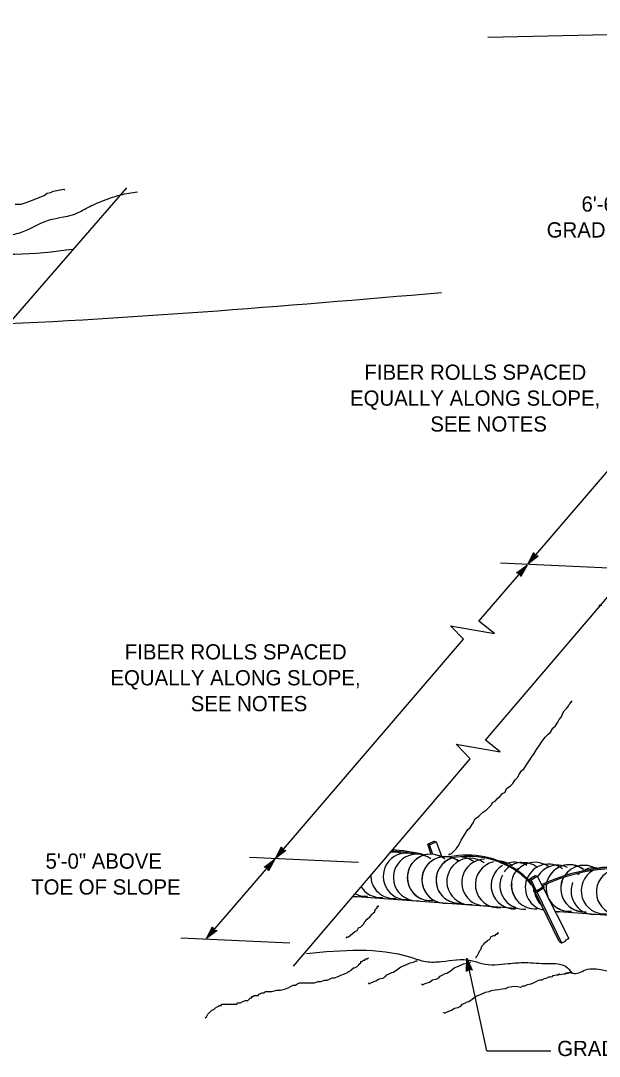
# Model space of a CAD drawing. Extents: x -894 to 866, y -472 to 714.
# Drawn here: x -90.5 to 175.5, y -181.8 to 294.2 of the extents above; entities that cross this region are included whole.
import ezdxf

# ---------------------------------------------------------------- set-up
doc = ezdxf.new("R2010")
doc.units = 0
for name, color, linetype in [('pp_PRESENTATION', 7, 'Continuous'), ('temp_CONSTRUCTION', 7, 'Continuous'), ('temp_CONSTRUCTION-anno', 7, 'Continuous')]:
    doc.layers.add(name, color=color, linetype=linetype)

msp = doc.modelspace()

# ---------------------------------------------------------------- linework, layer by layer
at = {"layer": 'pp_PRESENTATION'}
for points in [[(-136.19, 108.16), (-135.92, 108.47), (-142.29, 115.19), (-122.15, 111.5), (-128.87, 117.04), (-41.62, 217.45)], [(34.95, -140.32), (116.15, -45.05), (109.72, -38.39), (129.89, -41.92), (123.13, -36.43), (241.96, 102.61)]]:
    msp.add_lwpolyline(points, dxfattribs=at)
at = {"layer": 'temp_CONSTRUCTION'}
for p, q in [((496.82, 294.2), (124.32, 286.52)), ((96.63, -84.26), (97.5, -84.65)), ((99.62, -82.89), (100.5, -83.27)), ((146, -98.67), (146.91, -98.95)), ((143.2, -100.41), (144.11, -100.69)), ((149.97, -103.93), (149.22, -103.46)), ((62.04, -108.18), (137.04, -113.71)), ((145.26, -105.62), (145.49, -105.12)), ((155.09, -115.1), (259.93, -122.82))]:
    msp.add_line(p, q, dxfattribs=at)
for points in [[(-93.05, 209.83), (-90.17, 209.93), (-87.43, 210.83), (-85.5, 211.59), (-83.56, 212.35), (-81.62, 213.12), (-79.69, 213.88), (-78.22, 214.97), (-76.62, 215.25), (-75.49, 215.87), (-74.68, 216.02), (-73.88, 216.16), (-73.08, 216.3), (-72.27, 216.45), (-71.47, 216.59), (-70.67, 216.73), (-70.19, 216.4)], [(106.27, -89.31), (106.84, -88.73), (107.42, -88.73), (108.57, -87.58), (109.73, -86.42), (110.88, -84.69), (112.03, -82.39), (113.76, -79.5), (114.92, -77.77), (116.07, -76.62), (117.22, -74.89), (118.38, -72.58), (120.11, -71.42), (121.84, -69.69), (123.57, -68.54), (124.72, -67.38), (125.87, -66.23), (126.45, -65.08), (127.6, -64.5), (128.76, -63.35), (129.91, -62.19), (131.06, -61.04), (132.22, -60.46), (132.79, -58.73), (134.52, -57.58), (135.68, -56.42), (136.83, -54.69), (137.98, -53.54), (138.56, -52.38), (139.71, -50.65), (140.87, -49.5), (142.02, -47.77), (143.17, -46.04), (144.33, -44.3), (145.48, -42.57), (146.64, -40.84), (147.79, -39.11), (148.94, -37.38), (150.1, -35.65), (150.67, -35.07), (151.83, -33.92), (152.98, -32.77), (154.13, -31.03), (155.29, -29.88), (156.44, -28.15), (157.02, -27), (158.17, -25.84), (158.75, -24.11), (159.32, -22.96), (160.48, -21.8), (161.05, -21.22), (161.63, -20.07), (162.21, -19.49), (162.21, -18.92), (162.78, -18.92), (162.78, -18.34)], [(98.22, -89.08), (96.63, -84.26), (99.62, -82.89), (99.74, -82.93)], [(98.94, -89.01), (97.5, -84.65), (100.5, -83.27), (103.1, -90.06)], [(145.65, -105.5), (143.2, -100.41), (146, -98.67), (146.12, -98.7)], [(146.65, -105.9), (144.11, -100.69), (146.91, -98.95), (149.51, -104.1)], [(149.81, -104.56), (146.71, -106.57), (145.46, -106.06)], [(149.48, -104.05), (146.65, -105.89), (145.69, -105.5)], [(149.77, -104.6), (161.41, -127.6)], [(157.09, -129.01), (146.05, -106.28)], [(158.27, -129.74), (146.91, -106.43)], [(58.99, -127.44), (59.56, -126.86), (60.14, -126.86), (63.02, -124.55), (64.18, -123.98), (64.75, -122.82), (65.91, -122.25), (67.06, -121.09), (67.64, -119.94), (68.79, -118.78), (69.94, -117.63), (71.1, -116.48), (71.67, -115.9), (72.25, -115.32), (72.25, -114.74), (72.83, -114.17), (73.4, -113.59), (73.4, -113.01), (73.98, -113.01), (73.98, -112.44)], [(118.89, -136.62), (118.89, -136.04), (119.47, -135.46), (120.05, -134.31), (120.62, -133.15), (121.2, -132.58), (121.2, -132), (121.78, -130.85), (122.35, -130.27), (122.93, -129.69), (124.08, -128.54), (125.24, -127.96), (125.81, -126.81), (126.97, -126.23), (127.54, -126.23), (128.12, -125.65), (128.7, -125.65), (128.7, -125.08), (129.27, -125.08)], [(157.09, -129.01), (157.22, -129.01), (157.26, -129.12), (158.26, -129.75), (158.24, -129.65), (158.31, -129.68), (158.49, -129.56), (159.89, -128.93), (160.01, -128.52), (160.11, -128.51), (160.24, -128.43), (160.23, -128.33), (161.24, -127.82), (161.23, -127.72), (161.21, -127.62), (161.41, -127.6)], [(-5.6, -164.16), (-5.02, -163.59), (-4.45, -162.43), (-3.87, -161.86), (-2.72, -160.7), (-1.56, -160.12), (-0.99, -159.55), (0.17, -158.97), (0.74, -158.39), (1.32, -158.39), (1.9, -158.39), (1.9, -157.82), (2.47, -157.82), (3.63, -157.82), (5.36, -157.82), (7.09, -157.82), (8.82, -157.82), (9.39, -157.24), (9.97, -157.24), (10.55, -157.24), (11.7, -156.66), (12.85, -156.09), (14.01, -156.09), (14.58, -155.51), (15.16, -154.93), (15.74, -154.93), (15.74, -154.36), (16.31, -154.36), (16.89, -153.78), (18.05, -153.78), (18.62, -153.78), (19.2, -153.2), (20.35, -152.62), (20.93, -152.62), (21.5, -152.62), (22.08, -152.05), (23.24, -152.05), (24.97, -152.05), (27.27, -151.47), (29, -151.47), (30.73, -150.89), (32.46, -150.32), (33.62, -149.74), (34.77, -149.16), (35.92, -149.16), (36.5, -148.59), (37.65, -148.01), (38.81, -148.01), (40.54, -148.01), (41.69, -148.01), (43.42, -148.01), (44.57, -148.01), (46.3, -147.43), (47.46, -147.43), (49.19, -146.85), (50.34, -146.85), (51.49, -146.28), (52.65, -145.7), (53.8, -145.7), (55.53, -145.12), (56.68, -144.55), (58.41, -143.97), (59.57, -143.39), (60.14, -142.82), (60.72, -142.82), (61.3, -142.24), (62.45, -141.08), (63.03, -141.08), (64.18, -140.51), (64.76, -139.93), (65.33, -139.35), (65.91, -138.78), (65.91, -138.2), (66.49, -138.2), (67.06, -137.62), (67.64, -137.62), (68.22, -137.05), (68.79, -137.05), (69.37, -136.47)], [(69.23, -148.08), (69.69, -148.43), (70.84, -147.85), (72.81, -147.17), (74.31, -146.13), (75.93, -145.91), (77.08, -145.33), (77.78, -144.41), (78.93, -143.84), (80.09, -143.27), (80.9, -143.15), (82.4, -142.12), (84.25, -140.63), (86.21, -139.94), (88.53, -138.79), (90.14, -138.57), (91.3, -137.99), (91.9, -137.91)], [(93.79, -148.56), (94.25, -148.91), (95.4, -148.34), (97.37, -147.65), (98.87, -146.62), (100.49, -146.39), (101.64, -145.82), (102.34, -144.9), (103.49, -144.32), (104.65, -143.75), (105.46, -143.64), (106.96, -142.6), (108.81, -141.11), (110.77, -140.42), (113.09, -139.27), (114.7, -139.05), (115.86, -138.47), (116.46, -138.39)], [(103.9, -161.57), (104.36, -161.92), (105.52, -161.35), (107.48, -160.66), (108.98, -159.63), (110.6, -159.4), (111.76, -158.83), (112.45, -157.91), (113.61, -157.33), (114.76, -156.76), (115.57, -156.65), (117.07, -155.61), (118.92, -154.12), (120.89, -153.43), (123.2, -152.28), (124.81, -152.06), (125.97, -151.49), (127.59, -151.26), (129.2, -151.03), (130.82, -150.81), (132.43, -150.58), (133.59, -150.01), (135.21, -149.78), (136.82, -149.56), (138.09, -149.79), (139.36, -150.03), (140.51, -149.45), (141.32, -149.34), (142.48, -148.77), (143.28, -148.65), (144.09, -148.54), (145.25, -147.97), (146.4, -147.39), (147.56, -146.82), (148.37, -146.71), (149.18, -146.59), (150.33, -146.02), (151.14, -145.91), (152.29, -145.33), (153.1, -145.22), (153.91, -145.11), (154.26, -144.65), (155.87, -144.42), (156.68, -144.31), (157.03, -143.85), (157.49, -144.2), (158.3, -144.08), (159.11, -143.97), (159.91, -143.86), (160.26, -143.4), (160.72, -143.74), (161.07, -143.28), (161.53, -143.63), (161.88, -143.17), (162.34, -143.52), (162.69, -143.06)]]:
    msp.add_lwpolyline(points, dxfattribs=at)
for centre, radius, start, end in [((175.62, 36.2), 10.69, 268.2425, 275.2991), ((86.84, -99.08), 10.69, 70.6487, 275.2991), ((74.96, -98.12), 10.69, 67.0787, 67.9264), ((81.08, -98.61), 10.69, 68.699, 100.8397), ((75.01, -170.57), 83.26, 78.6891, 86.8215), ((74.87, -169.99), 83.26, 76.4396, 86.4025), ((91.51, -99.61), 10.69, 52.7997, 275.2991), ((97.92, -99.6), 10.69, 52.7997, 275.2991), ((97.97, -99.58), 10.69, 89.3521, 275.2991), ((104.64, -100.74), 10.69, 52.7997, 275.2991), ((93.23, -93.24), 4.35, 65.2742, 74.5138), ((97.97, -99.58), 10.69, 52.7997, 69.8299), ((104.63, -100.71), 10.69, 52.7997, 104.4877), ((114.74, -130.29), 40.98, 55.9923, 101.3661), ((115.28, -129.33), 39.44, 55.7249, 100.8818), ((111.12, -100.84), 10.69, 52.7997, 83.554), ((111.12, -100.77), 10.69, 52.7997, 81.6038), ((104.63, -100.71), 10.69, 121.6968, 275.2991), ((111.12, -100.84), 10.69, 106.3685, 275.2991), ((111.12, -100.77), 10.69, 107.077, 138.0128), ((116.08, -101.41), 10.69, 52.7997, 275.2991), ((122.92, -101.91), 10.69, 91.5061, 275.2991), ((129.2, -102.84), 10.69, 102.5239, 275.2991), ((136.42, -103.32), 10.69, 120.3555, 273.2075), ((129.2, -102.84), 10.69, 52.7997, 96.8136), ((124.13, -101.73), 10.69, 52.7997, 58.7662), ((124.11, -101.73), 10.69, 52.7997, 58.6214), ((136.42, -103.32), 10.69, 78.3251, 116.6837), ((140.47, -103.27), 10.69, 126.1946, 144.6588), ((140.47, -103.27), 10.69, 100.0667, 123.4483), ((145.86, -103.3), 10.69, 52.7997, 139.483), ((140.65, -103.48), 10.69, 52.7997, 98.7466), ((133.53, -101.81), 10.69, 52.97, 58.5315), ((135.76, -102.64), 10.69, 52.7997, 71.3377), ((152.14, -104.17), 10.69, 52.7997, 157.253), ((156.28, -104.64), 10.69, 64.568, 149.3968), ((184.77, -178.15), 83.26, 76.4396, 115.4812), ((161.67, -104.48), 10.69, 96.3229, 166.2634), ((161.72, -104.43), 10.69, 52.7997, 166.2176), ((168.46, -104.72), 10.69, 58.6959, 146.2641), ((161.67, -104.48), 10.69, 52.7997, 77.7086), ((168.43, -104.69), 10.69, 58.2017, 113.0358), ((173.18, -105.87), 10.69, 77.8466, 120.1709), ((177.85, -105.67), 10.69, 82.3942, 108.1382), ((81.08, -98.61), 10.69, 178.5688, 275.2991), ((111.12, -100.77), 10.69, 156.669, 275.2991), ((140.47, -103.27), 10.69, 153.2936, 251.4659), ((145.68, -103.09), 10.69, 141.9112, 218.7007), ((117.92, -125.32), 34.63, 40.2888, 55.6025), ((145.68, -103.09), 10.69, 132.8319, 139.483), ((118.35, -125.07), 34.63, 42.7924, 56.1141), ((184.91, -178.73), 83.26, 78.6891, 115.4812), ((168.43, -104.69), 10.69, 151.3508, 275.2991), ((168.46, -104.72), 10.69, 151.3393, 275.2991), ((168.43, -104.69), 10.69, 130.9467, 146.7312), ((173.18, -105.87), 10.69, 128.4799, 135.7237), ((177.85, -105.67), 10.69, 119.773, 275.2991), ((184.85, -106.27), 10.69, 52.7997, 275.2991), ((74.96, -98.12), 10.69, 211.482, 275.2991), ((145.86, -103.3), 10.69, 175.519, 275.2991), ((152.14, -104.17), 10.69, 160.1399, 259.3137), ((149.7, -104.19), 0.378, 286.3059, 44.8744), ((161.67, -104.48), 10.69, 169.8916, 275.2991), ((161.72, -104.43), 10.69, 169.9191, 275.2991), ((173.18, -105.87), 10.69, 158.669, 275.2991), ((63.28, -97.71), 10.69, 262.7315, 275.2991), ((67.95, -97.51), 10.69, 242.6346, 275.2991), ((145.57, -105.75), 0.333, 156.6142, 251.604), ((156.28, -104.64), 10.69, 188.2003, 228.0391), ((140.65, -103.48), 10.69, 217.6761, 275.2991), ((156.28, -104.64), 10.69, 264.0314, 275.2991)]:
    msp.add_arc(centre, radius, start, end, dxfattribs=at)
for points in [[(-112.46, 191.19), (-104.15, 194.3), (-96.39, 195.61), (-90.15, 196.98), (-77.68, 202.49), (-64.03, 206), (-61.33, 207.47), (-54.28, 210.81), (-44.61, 214.16), (-36.85, 215.62)], [(-365.42, 204.19), (-356.66, 203.22), (-349.85, 201.27), (-342.55, 201.27), (-328.93, 201.76), (-324.07, 200.3), (-311.9, 200.3), (-304.12, 200.78), (-293.9, 200.3), (-284.65, 198.35), (-282.22, 195.92), (-276.38, 197.37), (-268.6, 197.37), (-247.67, 195.92), (-243.78, 196.89), (-238.43, 194.94), (-228.21, 193.97), (-222.37, 194.45), (-214.1, 195.92), (-205.83, 193.97), (-199.5, 192.51), (-188.31, 192.51), (-178.58, 193.97), (-170.31, 193.97), (-166.9, 191.53), (-162.04, 191.53), (-153.77, 191.05), (-148.41, 192.51), (-142.09, 192.02), (-130.9, 191.05), (-126.52, 192.02), (-119.71, 190.56), (-66.31, 189.23)], [(102.9, 169.13), (-342.21, 159.95), (-372.49, 159.41), (-389.8, 150.77)], [(40.92, -134.53), (88.88, -136.27), (95.7, -138.22), (102.99, -138.22), (116.62, -137.73), (121.48, -139.19), (133.65, -139.19), (141.43, -138.7), (151.65, -139.19), (160.9, -141.14), (163.33, -143.57), (169.17, -142.11), (176.95, -142.11), (197.87, -143.57), (201.77, -142.6), (207.12, -144.54), (217.34, -145.52), (223.18, -145.03), (231.45, -143.57), (239.72, -145.52), (246.04, -146.98), (257.24, -146.98), (266.97, -145.52), (275.24, -145.52), (278.64, -147.95), (283.51, -147.95), (291.78, -148.44), (297.13, -146.98), (303.46, -147.46), (314.65, -148.44), (319.03, -147.46), (325.84, -148.92), (374.85, -152.36)]]:
    msp.add_spline(points, degree=3, dxfattribs=at)
at = {"layer": 'temp_CONSTRUCTION-anno'}
for p, q in [((142.63, 44.43), (225.12, 140.62)), ((142.63, 44.43), (145.4, 49.81)), ((147.42, 48.13), (142.63, 44.43)), ((143.5, 45.49), (145.52, 49.4)), ((147.01, 48.19), (143.5, 45.48)), ((144.37, 46.52), (145.67, 49.05)), ((146.59, 48.24), (144.37, 46.52)), ((145.24, 47.56), (145.8, 48.65)), ((146.22, 48.32), (145.24, 47.56)), ((145.4, 49.81), (145.4, 49.81)), ((145.4, 49.81), (145.9, 48.37)), ((145.9, 48.37), (147.42, 48.13)), ((147.42, 48.13), (147.42, 48.13)), ((120.16, 18.23), (142.27, 44.01)), ((180.07, 42.58), (130.07, 44.86)), ((137.44, 40.37), (142.27, 44.01)), ((137.84, 40.3), (141.39, 42.98)), ((141.39, 42.97), (139.32, 39.07)), ((142.27, 44.01), (139.44, 38.67)), ((142.27, 44.01), (142.27, 44.01)), ((142.63, 44.43), (142.63, 44.43)), ((138.96, 40.12), (137.44, 40.37)), ((137.44, 40.37), (137.44, 40.37)), ((138.26, 40.25), (140.51, 41.94)), ((138.64, 40.16), (139.63, 40.91)), ((139.44, 38.67), (138.96, 40.12)), ((139.63, 40.91), (139.06, 39.83)), ((140.51, 41.94), (139.18, 39.43)), ((139.44, 38.67), (139.44, 38.67)), ((26.58, -90.89), (112.99, 9.88)), ((26.58, -90.89), (29.35, -85.51)), ((29.35, -85.51), (29.35, -85.51)), ((29.35, -85.51), (29.85, -86.95)), ((31.37, -87.19), (26.58, -90.89)), ((30.96, -87.13), (27.44, -89.84)), ((27.45, -89.83), (29.47, -85.91)), ((28.32, -88.8), (29.62, -86.27)), ((30.54, -87.08), (28.32, -88.8)), ((29.19, -87.75), (29.75, -86.67)), ((30.17, -86.99), (29.19, -87.75)), ((29.85, -86.95), (31.37, -87.19)), ((31.37, -87.19), (31.37, -87.19)), ((-5, -127.71), (26.31, -91.2)), ((64.75, -92.74), (14.74, -90.47)), ((21.48, -94.84), (26.31, -91.2)), ((22.99, -95.1), (21.48, -94.84)), ((21.48, -94.84), (21.48, -94.84)), ((21.88, -94.91), (25.43, -92.23)), ((22.3, -94.96), (24.55, -93.27)), ((22.67, -95.05), (23.66, -94.3)), ((23.48, -96.54), (22.99, -95.1)), ((23.66, -94.3), (23.09, -95.38)), ((24.55, -93.27), (23.21, -95.78)), ((25.42, -92.24), (23.36, -96.14)), ((26.31, -91.2), (23.48, -96.54)), ((26.31, -91.2), (26.31, -91.2)), ((26.58, -90.89), (26.58, -90.89)), ((23.48, -96.54), (23.48, -96.54)), ((-5, -127.71), (-2.23, -122.33)), ((-4.13, -126.65), (-2.11, -122.73)), ((-3.26, -125.62), (-1.96, -123.09)), ((-2.39, -124.57), (-1.83, -123.49)), ((-2.23, -122.33), (-2.23, -122.33)), ((-2.23, -122.33), (-1.73, -123.77)), ((33.17, -129.84), (-16.84, -127.56)), ((-0.21, -124.01), (-5, -127.71)), ((-5, -127.71), (-5, -127.71)), ((-0.62, -123.95), (-4.14, -126.66)), ((-1.04, -123.9), (-3.26, -125.62)), ((-1.41, -123.82), (-2.39, -124.57)), ((-1.73, -123.77), (-0.21, -124.01)), ((-0.21, -124.01), (-0.21, -124.01)), ((114.49, -142.77), (114.55, -136.72)), ((123.74, -179.24), (114.55, -136.72)), ((114.55, -136.72), (114.55, -136.72)), ((114.55, -136.72), (117.06, -142.22)), ((115.62, -141.72), (114.49, -142.77)), ((114.49, -142.77), (114.49, -142.77)), ((114.79, -142.49), (114.83, -138.05)), ((114.84, -138.06), (116.67, -142.07)), ((115.09, -142.19), (115.12, -139.38)), ((115.12, -139.38), (116.3, -141.97)), ((115.39, -141.95), (115.4, -140.71)), ((115.4, -140.71), (115.91, -141.81)), ((117.06, -142.22), (115.62, -141.72)), ((117.06, -142.22), (117.06, -142.22)), ((123.74, -179.24), (153.19, -179.24))]:
    msp.add_line(p, q, dxfattribs=at)
msp.add_lwpolyline([(112.99, 9.88), (107.07, 16.01), (127.24, 12.48), (120.16, 18.23)], dxfattribs=at)

# ---------------------------------------------------------------- texts
for s, p in [('6\'-6" BELOW ', (167.29, 206.45)), ('GRADING CONFORM', (151.31, 194.55)), ('FIBER ROLLS SPACED ', (67.52, 129.14)), ('EQUALLY ALONG SLOPE, ', (60.91, 117.24)), ('SEE NOTES', (97.81, 105.34)), ('FIBER ROLLS SPACED ', (-42.6, 0.6)), ('EQUALLY ALONG SLOPE,', (-49.2, -11.3)), ('SEE NOTES', (-12.31, -23.2)), ('5\'-0" ABOVE ', (-79.04, -95.56)), ('TOE OF SLOPE', (-85.63, -107.46)), ('GRADING CONFORM', (156.13, -181.69))]:
    msp.add_text(s, height=7, dxfattribs=at).set_placement(p)

doc.saveas('drawing.dxf')
